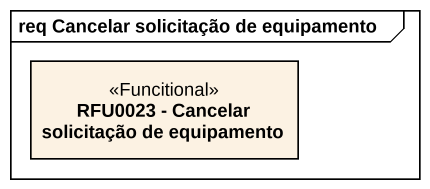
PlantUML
@startuml
mainframe req Cancelar solicitação de equipamento
hide circle
hide empty members
class "RFU0023 - Cancelar solicitação de equipamento" as RFU0023_Cancelar <<Funcitional>>
@enduml
